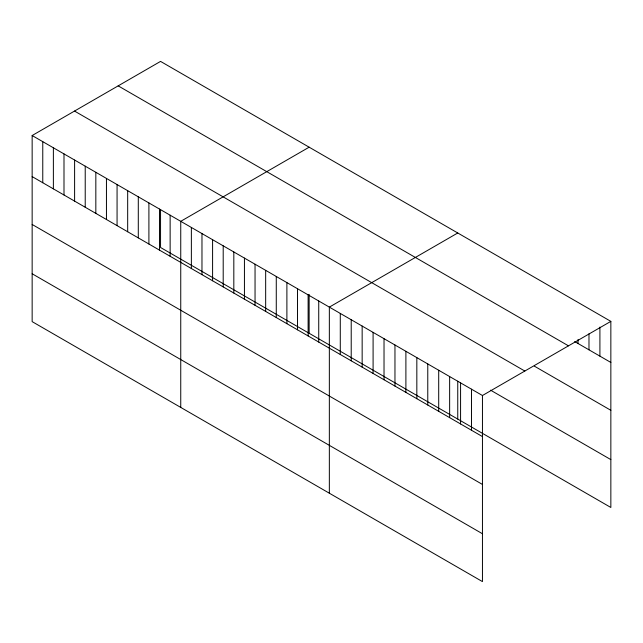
<?xml version="1.0" encoding="UTF-8"?>
<svg xmlns="http://www.w3.org/2000/svg" width="643" height="643" viewBox="0 0 643 643"><rect width="100%" height="100%" fill="white"/><g stroke="black" fill="none" stroke-linecap="round" stroke-linejoin="round"><path stroke-width="0.96" d="M32.15 135.528L482.451 395.509L482.451 581.602L32.15 321.629L32.15 135.528L160.549 61.398L610.85 321.371L610.85 507.472L160.549 247.491L160.549 209.61M309.146 147.191L180.747 221.321L180.747 407.421M457.752 232.983L329.345 307.113L329.345 493.213M482.451 395.509L610.85 321.371M574.681 341.57L610.85 362.451M118.175 85.865L568.476 345.838M534.301 366.108L610.85 410.306M74.524 111.07L524.825 371.043M490.553 390.164L610.85 459.616M32.15 176.608L482.451 436.581M32.15 224.463L482.451 484.444M32.15 273.765L482.451 533.746M599.911 327.086L599.911 356.142M588.98 333.797L588.98 349.824M578.041 339.504L578.041 343.515M471.512 389.192L471.512 430.271M460.573 382.882L460.573 423.954M457.752 381.195L457.752 419.075M449.642 376.565L449.642 417.645M438.703 370.255L438.703 411.327M427.772 363.938L427.772 405.018M416.833 357.629L416.833 398.7M405.894 351.311L405.894 392.391M394.963 344.994L394.963 386.073M384.024 338.684L384.024 379.764M373.093 332.367L373.093 373.446M362.154 326.057L362.154 367.137M351.215 319.74L351.215 360.819M340.284 313.43L340.284 354.51M318.735 300.988L318.735 342.068M309.146 294.406L309.146 333.283M308.118 294.856L308.118 335.935M297.508 288.731L297.508 329.811M286.891 282.607L286.891 323.678M276.273 276.474L276.273 317.554M265.663 270.349L265.663 311.421M255.046 264.217L255.046 305.296M244.436 258.092L244.436 299.172M233.819 251.96L233.819 293.039M223.201 245.835L223.201 286.915M212.592 239.71L212.592 280.782M201.974 233.578L201.974 274.657M191.365 227.453L191.365 268.525M170.138 215.196L170.138 256.276M159.52 209.063L159.52 250.143M148.903 202.939L148.903 244.019M138.293 196.814L138.293 237.886M127.676 190.682L127.676 231.761M117.066 184.557L117.066 225.629M106.449 178.424L106.449 219.504M95.831 172.3L95.831 213.38M85.222 166.167L85.222 207.247M74.604 160.043L74.604 201.122M63.995 153.91L63.995 194.99M53.377 147.786L53.377 188.865M42.768 141.661L42.768 182.733"/></g></svg>
